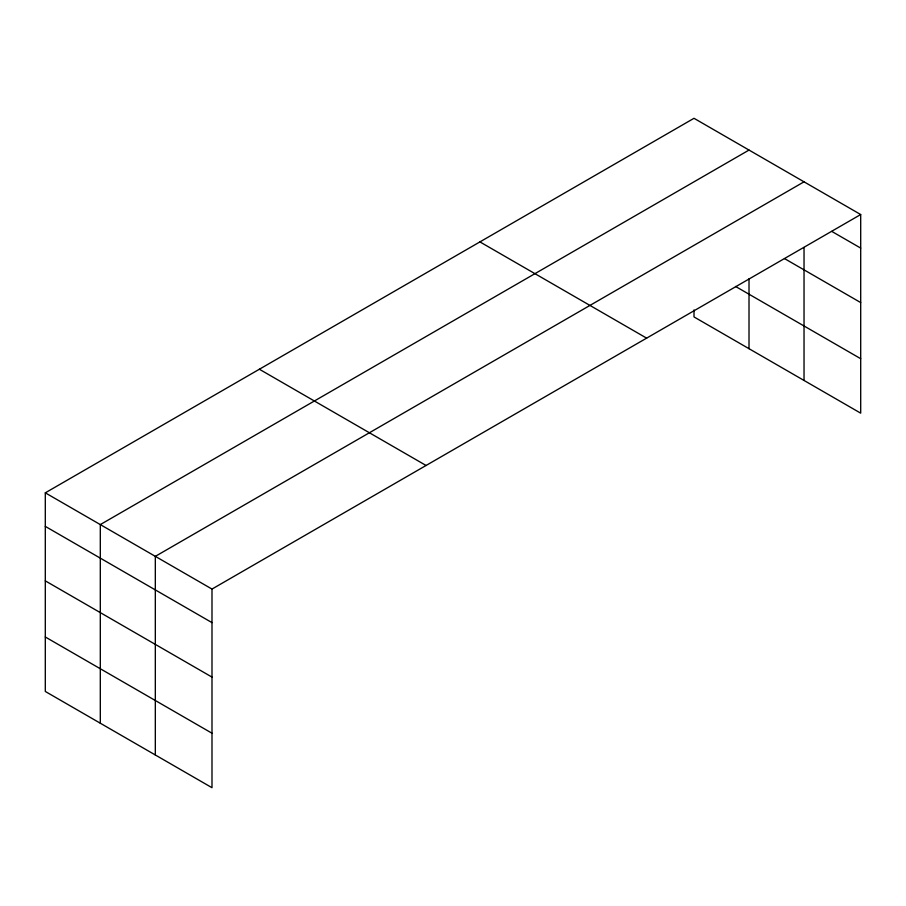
<?xml version="1.0" encoding="UTF-8"?>
<svg xmlns="http://www.w3.org/2000/svg" width="906" height="906" viewBox="0 0 906 906"><rect width="100%" height="100%" fill="white"/><g stroke="black" fill="none" stroke-linecap="round" stroke-linejoin="round"><path stroke-width="1.36" d="M45.3 492.83L211.993 589.07L211.993 787.699L45.3 691.459L45.3 492.83L694.007 118.301L860.7 214.541L860.7 413.17L694.007 316.93L694.007 309.943M749.013 150.068L100.306 524.597L100.306 723.215M804.03 181.823L155.322 556.352L155.322 754.97M211.993 589.07L860.7 214.541M831.765 231.392L860.7 248.097M784.46 258.561L860.7 302.57M735.57 286.455L860.7 358.697M479.931 241.902L646.624 338.142M259.376 369.24L426.069 465.48M45.3 526.386L211.993 622.626M45.3 580.859L211.993 677.099M45.3 636.986L211.993 733.226M804.03 247.497L804.03 380.441M749.013 278.776L749.013 348.685"/></g></svg>
